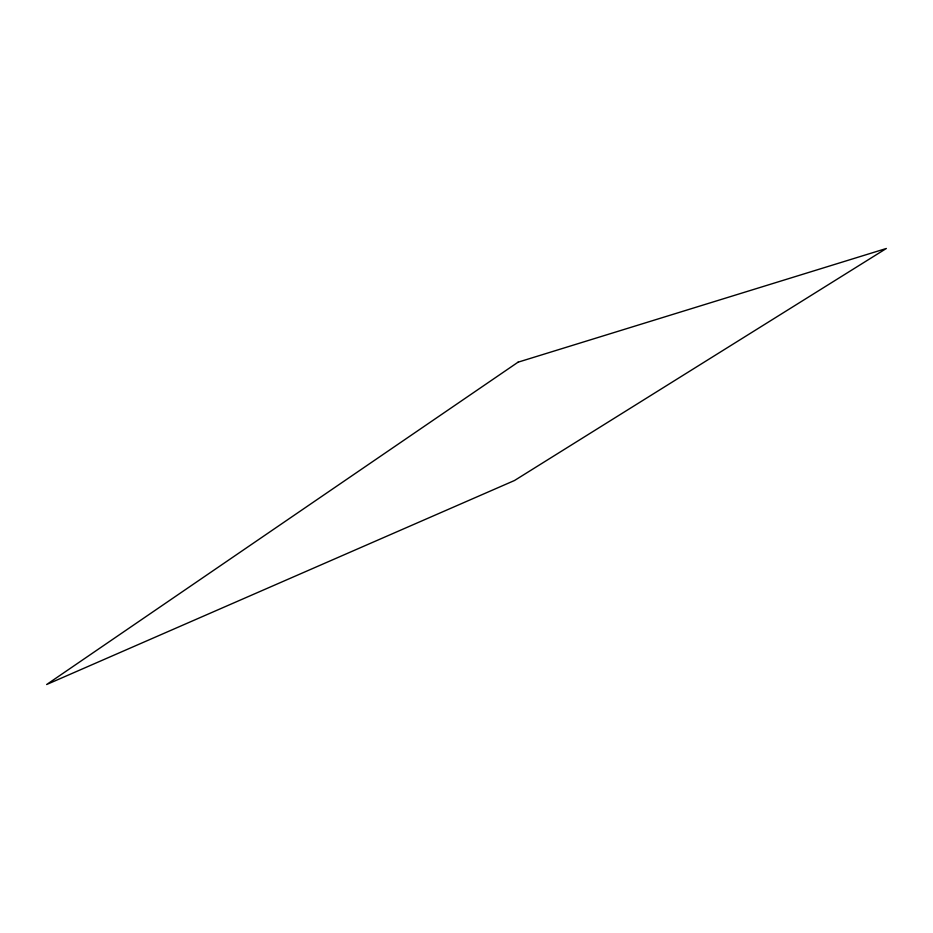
<?xml version="1.0" encoding="UTF-8"?>
<svg xmlns="http://www.w3.org/2000/svg" width="933" height="933" viewBox="0 0 933 933"><rect width="100%" height="100%" fill="white"/><g stroke="black" fill="none" stroke-linecap="round" stroke-linejoin="round"><path stroke-width="1.4" d="M518.06 362.179L46.65 684.519L514.503 480.507L886.35 248.481L518.06 362.179"/></g></svg>
